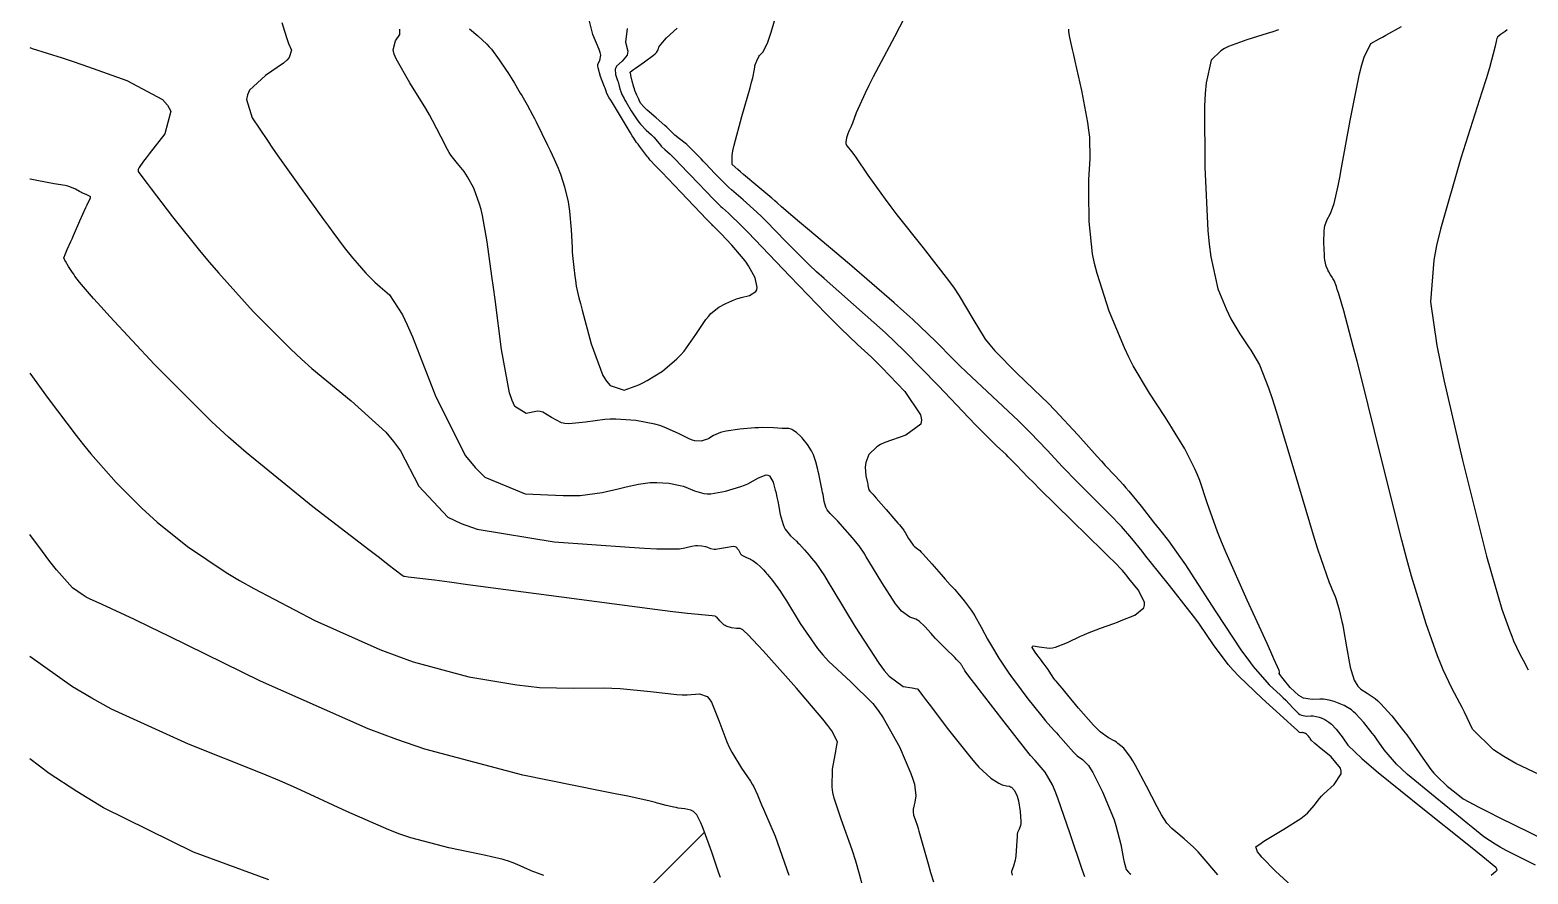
# Model space of a CAD drawing. Header units: metres. Extents: x 837475 to 838479, y 1189012 to 1191015.
# Drawn here: x 837476.5 to 837571.1, y 1190721.3 to 1190774.6 of the extents above; entities that cross this region are included whole.
import ezdxf

# ---------------------------------------------------------------- set-up
doc = ezdxf.new("R2010")
doc.units = ezdxf.units.M
doc.header["$LTSCALE"] = 0.3
for name, color, linetype in [('COTAS 10', 1, 'Continuous'), ('COTAS INT', 252, 'Continuous'), ('DRENAJE', 5, 'Continuous')]:
    doc.layers.add(name, color=color, linetype=linetype)

msp = doc.modelspace()

# ---------------------------------------------------------------- linework, layer by layer
at = {"layer": 'COTAS 10'}
for points, elevation in [([(837514.24, 1190774.673), (837514.13, 1190773.802), (837514.276, 1190773.245), (837514.264, 1190773.111), (837514.229, 1190772.986), (837513.913, 1190772.606), (837513.565, 1190772.282), (837513.51, 1190772.191), (837513.473, 1190772.1), (837513.487, 1190771.77), (837513.604, 1190771.456), (837513.631, 1190771.375), (837513.656, 1190771.296), (837513.728, 1190771.034), (837513.79, 1190770.805), (837513.808, 1190770.747), (837513.827, 1190770.691), (837513.898, 1190770.51), (837514.034, 1190770.25), (837514.093, 1190770.145), (837514.162, 1190770.026), (837514.487, 1190769.475), (837514.869, 1190768.896), (837514.973, 1190768.758), (837515.076, 1190768.631), (837515.443, 1190768.254), (837515.771, 1190767.953), (837515.85, 1190767.874), (837515.923, 1190767.797), (837516.143, 1190767.532), (837516.329, 1190767.301), (837516.381, 1190767.244), (837516.432, 1190767.191), (837516.621, 1190767.028), (837516.956, 1190766.723), (837517.1, 1190766.581), (837517.266, 1190766.414), (837518.052, 1190765.603), (837518.869, 1190764.748), (837519.054, 1190764.553), (837519.223, 1190764.376), (837519.686, 1190763.891), (837520.044, 1190763.532), (837520.147, 1190763.435), (837520.251, 1190763.339), (837520.639, 1190763.002), (837521.476, 1190762.192), (837521.863, 1190761.798), (837522.318, 1190761.33), (837524.518, 1190759.03), (837526.779, 1190756.677), (837527.271, 1190756.177), (837527.705, 1190755.743), (837528.788, 1190754.72), (837529.673, 1190753.904), (837529.981, 1190753.599), (837530.318, 1190753.26), (837531.763, 1190751.753), (837532.761, 1190750.275), (837532.816, 1190749.955), (837532.775, 1190749.673), (837531.825, 1190748.977), (837530.509, 1190748.52), (837530.236, 1190748.39), (837530.003, 1190748.257), (837529.493, 1190747.763), (837529.313, 1190747.25), (837529.288, 1190747.106), (837529.274, 1190746.961), (837529.314, 1190746.428), (837529.405, 1190745.977), (837529.424, 1190745.883), (837529.44, 1190745.803), (837529.475, 1190745.625), (837529.498, 1190745.545), (837529.506, 1190745.526), (837529.515, 1190745.508), (837529.557, 1190745.457), (837529.744, 1190745.251), (837529.845, 1190745.137), (837529.968, 1190744.998), (837530.588, 1190744.289), (837531.207, 1190743.577), (837531.329, 1190743.437), (837531.429, 1190743.322), (837531.612, 1190743.111), (837531.699, 1190742.981), (837531.738, 1190742.918), (837531.784, 1190742.842), (837532.008, 1190742.469), (837532.246, 1190742.102), (837532.301, 1190742.03), (837532.351, 1190741.971), (837532.494, 1190741.867), (837532.713, 1190741.7), (837532.812, 1190741.601), (837532.927, 1190741.48), (837533.479, 1190740.852), (837534.058, 1190740.179), (837534.19, 1190740.029), (837534.309, 1190739.895), (837534.639, 1190739.544), (837534.926, 1190739.236), (837535.02, 1190739.129), (837535.119, 1190739.013), (837535.527, 1190738.519), (837535.961, 1190737.927), (837536.077, 1190737.751), (837536.191, 1190737.568), (837536.585, 1190736.862), (837536.991, 1190736.109), (837537.112, 1190735.897), (837537.236, 1190735.684), (837537.715, 1190734.899), (837538.302, 1190734.024), (837538.494, 1190733.753), (837538.7, 1190733.469), (837539.548, 1190732.344), (837540.337, 1190731.338), (837540.504, 1190731.131), (837540.649, 1190730.955), (837540.988, 1190730.573), (837541.252, 1190730.301), (837541.348, 1190730.192), (837541.456, 1190730.07), (837541.93, 1190729.509), (837542.424, 1190728.959), (837542.543, 1190728.843), (837542.656, 1190728.742), (837543, 1190728.51), (837543.373, 1190728.117), (837543.504, 1190727.915), (837543.646, 1190727.672), (837544.257, 1190726.459), (837544.852, 1190725.052), (837544.983, 1190724.687), (837545.101, 1190724.333), (837545.405, 1190723.142), (837545.586, 1190722.216), (837545.626, 1190722.028), (837545.661, 1190721.87), (837545.75, 1190721.55), (837545.89, 1190721.386), (837545.957, 1190721.328), (837546.037, 1190721.263)], 1600), ([(837555.363, 1190774.585), (837555.012, 1190774.467), (837554.659, 1190774.351), (837553.364, 1190773.961), (837552.222, 1190773.536), (837551.967, 1190773.399), (837551.737, 1190773.254), (837551.126, 1190772.662), (837550.795, 1190771.235), (837550.742, 1190770.563), (837550.706, 1190769.772), (837550.716, 1190765.918), (837550.914, 1190761.92), (837550.996, 1190761.039), (837551.091, 1190760.254), (837551.532, 1190758.236), (837552.064, 1190756.957), (837552.215, 1190756.64), (837552.368, 1190756.338), (837552.937, 1190755.38), (837553.479, 1190754.562), (837553.615, 1190754.348), (837553.746, 1190754.14), (837554.169, 1190753.433), (837554.746, 1190751.976), (837554.973, 1190751.295), (837555.23, 1190750.494), (837556.404, 1190746.596), (837557.569, 1190742.687), (837557.82, 1190741.879), (837558.039, 1190741.189), (837558.576, 1190739.689), (837558.877, 1190738.983), (837558.948, 1190738.794), (837559.015, 1190738.609), (837559.214, 1190737.964), (837559.383, 1190737.225), (837559.432, 1190736.98), (837559.48, 1190736.718), (837559.661, 1190735.626), (837559.848, 1190734.57), (837559.901, 1190734.331), (837559.953, 1190734.114), (837560.147, 1190733.521), (837560.393, 1190733.124), (837560.479, 1190733.032), (837560.573, 1190732.946), (837560.975, 1190732.697), (837561.488, 1190732.354), (837561.651, 1190732.209), (837561.825, 1190732.043), (837562.528, 1190731.259), (837563.272, 1190730.317), (837563.471, 1190730.051), (837563.666, 1190729.781), (837564.345, 1190728.787), (837565.004, 1190727.871), (837565.188, 1190727.65), (837565.371, 1190727.444), (837566.036, 1190726.821), (837566.595, 1190726.375), (837566.712, 1190726.28), (837566.811, 1190726.199), (837567.034, 1190726.012), (837568.033, 1190725.483), (837568.622, 1190725.187), (837569.347, 1190724.826), (837573.096, 1190722.979)], 1610), ([(837476.514, 1190752.894), (837477.665, 1190751.305), (837479.435, 1190748.96), (837479.904, 1190748.371), (837480.364, 1190747.808), (837481.952, 1190745.997), (837483.573, 1190744.379), (837484.055, 1190743.939), (837484.551, 1190743.502), (837486.461, 1190741.952), (837488.914, 1190740.307), (837489.753, 1190739.81), (837490.66, 1190739.296), (837494.51, 1190737.289), (837498.617, 1190735.452), (837499.686, 1190735.044), (837500.725, 1190734.68), (837504.233, 1190733.731), (837507.265, 1190733.216), (837508.005, 1190733.126), (837508.701, 1190733.058), (837510.854, 1190733.003), (837512.737, 1190733.027), (837513.263, 1190733.009), (837513.79, 1190732.981), (837515.711, 1190732.791), (837517.361, 1190732.611), (837517.718, 1190732.59), (837518.032, 1190732.58), (837518.804, 1190732.649), (837519.29, 1190732.483), (837519.423, 1190732.325), (837519.555, 1190732.12), (837520.026, 1190730.975), (837520.529, 1190729.624), (837520.682, 1190729.288), (837520.84, 1190728.968), (837521.46, 1190727.95), (837522.015, 1190727.14), (837522.132, 1190726.951), (837522.234, 1190726.778), (837522.473, 1190726.28), (837522.725, 1190725.636), (837522.836, 1190725.371), (837522.964, 1190725.068), (837523.576, 1190723.661), (837524.443, 1190721.196)], 1590)]:
    msp.add_lwpolyline(points, dxfattribs=dict(at, elevation=elevation))
at = {"layer": 'COTAS INT'}
for points, elevation in [([(837556.169, 1190720.536), (837555.193, 1190721.458), (837554.326, 1190722.343), (837554.171, 1190722.522), (837554.053, 1190722.674), (837553.932, 1190722.982), (837554.277, 1190723.228), (837554.453, 1190723.34), (837554.663, 1190723.47), (837555.71, 1190724.095), (837556.778, 1190724.779), (837557.002, 1190724.946), (837557.194, 1190725.103), (837557.628, 1190725.587), (837557.962, 1190726.049), (837558.092, 1190726.191), (837558.237, 1190726.341), (837558.894, 1190726.934), (837559.327, 1190727.587), (837559.331, 1190727.774), (837559.285, 1190727.964), (837558.697, 1190728.673), (837557.948, 1190729.278), (837557.799, 1190729.402), (837557.675, 1190729.508), (837557.442, 1190729.733), (837557.373, 1190729.834), (837557.353, 1190729.861), (837557.333, 1190729.889), (837557.257, 1190729.984), (837557.182, 1190730.066), (837557.162, 1190730.084), (837557.143, 1190730.1), (837557.075, 1190730.142), (837557.015, 1190730.167), (837556.999, 1190730.173), (837556.985, 1190730.178), (837556.937, 1190730.192), (837556.887, 1190730.199), (837556.871, 1190730.199), (837556.853, 1190730.2), (837556.781, 1190730.196), (837556.7, 1190730.212), (837556.676, 1190730.224), (837556.652, 1190730.24), (837556.563, 1190730.326), (837556.165, 1190730.702), (837555.947, 1190730.901), (837555.683, 1190731.141), (837554.336, 1190732.347), (837552.86, 1190733.766), (837552.514, 1190734.139), (837552.194, 1190734.503), (837551.263, 1190735.748), (837550.379, 1190737.046), (837550.089, 1190737.444), (837549.78, 1190737.859), (837548.498, 1190739.494), (837547.274, 1190741.011), (837547.001, 1190741.351), (837546.756, 1190741.656), (837546.111, 1190742.468), (837545.46, 1190743.213), (837545.212, 1190743.476), (837544.936, 1190743.764), (837543.691, 1190745.008), (837542.367, 1190746.328), (837542.04, 1190746.664), (837541.73, 1190746.987), (837540.753, 1190748.047), (837539.698, 1190749.159), (837539.339, 1190749.515), (837538.951, 1190749.893), (837537.307, 1190751.431), (837535.639, 1190752.984), (837535.236, 1190753.371), (837534.858, 1190753.739), (837533.704, 1190754.913), (837532.269, 1190756.299), (837531.715, 1190756.8), (837531.092, 1190757.353), (837528.272, 1190759.776), (837525.628, 1190762.012), (837525.116, 1190762.446), (837524.7, 1190762.801), (837523.989, 1190763.416), (837523.703, 1190763.669), (837523.555, 1190763.795), (837523.377, 1190763.946), (837522.482, 1190764.692), (837521.571, 1190765.454), (837521.383, 1190765.615), (837521.222, 1190765.754), (837520.872, 1190766.076), (837520.862, 1190766.651), (837520.915, 1190766.951), (837520.994, 1190767.311), (837521.482, 1190769.12), (837521.999, 1190770.917), (837522.096, 1190771.271), (837522.172, 1190771.562), (837522.281, 1190772.091), (837522.287, 1190772.248), (837522.3, 1190772.304), (837522.316, 1190772.365), (837522.414, 1190772.63), (837522.552, 1190772.896), (837522.594, 1190772.957), (837522.638, 1190773.014), (837522.809, 1190773.174), (837523.087, 1190773.739), (837523.198, 1190774.05), (837523.323, 1190774.428), (837523.898, 1190776.351)], 1604), ([(837532.387, 1190776.616), (837531.112, 1190774.145), (837529.779, 1190771.619), (837529.499, 1190771.067), (837529.258, 1190770.579), (837528.708, 1190769.348), (837528.459, 1190768.682), (837528.408, 1190768.55), (837528.363, 1190768.44), (837528.265, 1190768.233), (837528.207, 1190768.125), (837528.188, 1190768.078), (837528.168, 1190768.024), (837528.086, 1190767.764), (837528.038, 1190767.497), (837528.04, 1190767.437), (837528.048, 1190767.384), (837528.133, 1190767.242), (837528.41, 1190766.899), (837528.54, 1190766.718), (837528.693, 1190766.501), (837529.438, 1190765.408), (837530.519, 1190763.892), (837530.883, 1190763.409), (837531.276, 1190762.897), (837532.933, 1190760.821), (837534.533, 1190758.761), (837534.89, 1190758.26), (837535.21, 1190757.789), (837536.057, 1190756.342), (837536.853, 1190755.053), (837537.142, 1190754.682), (837537.46, 1190754.305), (837538.854, 1190752.895), (837540.408, 1190751.416), (837540.826, 1190750.997), (837541.24, 1190750.572), (837542.691, 1190749.003), (837543.917, 1190747.634), (837544.188, 1190747.337), (837544.429, 1190747.075), (837545.054, 1190746.422), (837545.569, 1190745.869), (837545.74, 1190745.67), (837545.925, 1190745.451), (837546.697, 1190744.492), (837547.483, 1190743.495), (837547.676, 1190743.251), (837547.858, 1190743.022), (837548.428, 1190742.311), (837549.19, 1190741.248), (837549.493, 1190740.796), (837549.836, 1190740.276), (837551.41, 1190737.832), (837553.044, 1190735.367), (837553.425, 1190734.835), (837553.775, 1190734.368), (837554.783, 1190733.223), (837555.503, 1190732.56), (837555.672, 1190732.397), (837555.827, 1190732.242), (837556.277, 1190731.757), (837556.63, 1190731.418), (837556.724, 1190731.355), (837556.816, 1190731.306), (837557.138, 1190731.244), (837557.422, 1190731.258), (837557.491, 1190731.257), (837557.556, 1190731.254), (837557.753, 1190731.226), (837557.939, 1190731.171), (837557.997, 1190731.151), (837558.057, 1190731.128), (837558.296, 1190731.029), (837558.562, 1190730.864), (837558.639, 1190730.801), (837558.717, 1190730.73), (837559.014, 1190730.409), (837559.313, 1190730.031), (837559.392, 1190729.924), (837559.471, 1190729.816), (837559.743, 1190729.418), (837560.63, 1190728.556), (837561.096, 1190728.156), (837561.657, 1190727.686), (837564.48, 1190725.407), (837567.286, 1190723.176), (837567.836, 1190722.737), (837568.288, 1190722.375), (837569.103, 1190721.711), (837569.165, 1190721.533), (837569.142, 1190721.478), (837569.103, 1190721.419), (837568.814, 1190721.186)], 1606), ([(837492.42, 1190775.047), (837492.596, 1190774.497), (837492.758, 1190773.975), (837492.804, 1190773.843), (837492.851, 1190773.717), (837493.024, 1190773.306), (837492.882, 1190772.833), (837492.73, 1190772.668), (837492.529, 1190772.487), (837491.394, 1190771.711), (837490.38, 1190770.766), (837490.254, 1190770.48), (837490.197, 1190770.183), (837490.55, 1190769.021), (837491.508, 1190767.587), (837491.831, 1190767.118), (837492.179, 1190766.619), (837493.645, 1190764.558), (837495.054, 1190762.61), (837495.365, 1190762.182), (837495.643, 1190761.803), (837496.364, 1190760.834), (837496.877, 1190760.19), (837497.024, 1190760.015), (837497.172, 1190759.841), (837497.725, 1190759.224), (837498.3, 1190758.645), (837498.462, 1190758.494), (837498.625, 1190758.348), (837499.224, 1190757.857), (837500.041, 1190756.585), (837500.341, 1190755.948), (837500.674, 1190755.186), (837502.142, 1190751.403), (837504.027, 1190747.672), (837504.623, 1190746.942), (837505.251, 1190746.344), (837507.784, 1190745.28), (837510.2, 1190745.167), (837510.754, 1190745.169), (837511.258, 1190745.184), (837512.662, 1190745.357), (837513.671, 1190745.6), (837513.925, 1190745.66), (837514.169, 1190745.716), (837514.958, 1190745.89), (837515.688, 1190745.992), (837515.894, 1190746.003), (837516.102, 1190746.006), (837516.868, 1190745.952), (837517.589, 1190745.814), (837517.769, 1190745.764), (837517.94, 1190745.708), (837518.485, 1190745.464), (837519.084, 1190745.292), (837519.289, 1190745.282), (837519.511, 1190745.288), (837520.455, 1190745.448), (837521.414, 1190745.738), (837521.646, 1190745.827), (837521.863, 1190745.919), (837522.526, 1190746.283), (837523.014, 1190746.478), (837523.121, 1190746.464), (837523.215, 1190746.421), (837523.453, 1190746.02), (837523.586, 1190745.515), (837523.614, 1190745.406), (837523.638, 1190745.311), (837523.692, 1190745.078), (837523.742, 1190744.821), (837523.763, 1190744.71), (837523.786, 1190744.582), (837523.897, 1190743.978), (837524.078, 1190743.334), (837524.145, 1190743.182), (837524.22, 1190743.041), (837524.554, 1190742.625), (837524.922, 1190742.282), (837525.018, 1190742.187), (837525.111, 1190742.092), (837525.427, 1190741.748), (837525.72, 1190741.409), (837525.799, 1190741.317), (837525.877, 1190741.226), (837526.149, 1190740.903), (837526.691, 1190740.093), (837526.939, 1190739.695), (837527.229, 1190739.222), (837528.631, 1190736.883), (837530.119, 1190734.583), (837530.463, 1190734.134), (837530.778, 1190733.767), (837531.672, 1190733.117), (837532.239, 1190733.02), (837532.347, 1190733.001), (837532.434, 1190732.986), (837532.575, 1190732.959), (837532.579, 1190732.955), (837532.58, 1190732.953), (837532.59, 1190732.943), (837532.893, 1190732.544), (837533.082, 1190732.296), (837533.315, 1190731.987), (837534.535, 1190730.375), (837535.867, 1190728.688), (837536.171, 1190728.332), (837536.447, 1190728.025), (837537.211, 1190727.319), (837537.715, 1190727.009), (837537.827, 1190726.951), (837537.928, 1190726.906), (837538.196, 1190726.846), (837538.39, 1190726.812), (837538.444, 1190726.783), (837538.498, 1190726.747), (837538.697, 1190726.545), (837538.874, 1190726.186), (837538.914, 1190726.05), (837538.951, 1190725.899), (837539.053, 1190725.223), (837539.091, 1190724.578), (837539.088, 1190724.447), (837539.079, 1190724.337), (837538.996, 1190724.11), (837538.896, 1190723.894), (837538.875, 1190723.789), (837538.859, 1190723.666), (837538.826, 1190723.06), (837538.789, 1190722.416), (837538.769, 1190722.269), (837538.745, 1190722.135), (837538.627, 1190721.762), (837538.527, 1190721.502), (837538.514, 1190721.439), (837538.508, 1190721.381), (837538.543, 1190721.201)], 1596), ([(837504.282, 1190774.65), (837504.807, 1190774.196), (837505.365, 1190773.68), (837505.513, 1190773.521), (837505.657, 1190773.355), (837506.155, 1190772.699), (837506.593, 1190772.047), (837506.699, 1190771.883), (837506.8, 1190771.728), (837507.111, 1190771.227), (837507.399, 1190770.739), (837507.486, 1190770.591), (837507.574, 1190770.438), (837507.918, 1190769.839), (837508.281, 1190769.176), (837508.383, 1190768.982), (837508.484, 1190768.784), (837508.853, 1190768.033), (837509.198, 1190767.311), (837509.284, 1190767.132), (837509.367, 1190766.962), (837509.632, 1190766.421), (837509.877, 1190765.859), (837509.947, 1190765.675), (837510.017, 1190765.479), (837510.281, 1190764.67), (837510.508, 1190763.713), (837510.556, 1190763.424), (837510.598, 1190763.125), (837510.693, 1190761.956), (837510.751, 1190760.84), (837510.768, 1190760.573), (837510.786, 1190760.325), (837510.856, 1190759.582), (837510.925, 1190759.023), (837510.943, 1190758.891), (837510.96, 1190758.768), (837511.014, 1190758.405), (837511.189, 1190757.663), (837511.282, 1190757.302), (837511.395, 1190756.872), (837511.963, 1190754.755), (837512.703, 1190752.749), (837512.924, 1190752.388), (837513.152, 1190752.113), (837514.034, 1190751.822), (837514.969, 1190752.167), (837515.231, 1190752.291), (837515.494, 1190752.429), (837516.455, 1190753.03), (837517.368, 1190753.799), (837517.601, 1190754.043), (837517.826, 1190754.3), (837518.569, 1190755.338), (837519.209, 1190756.288), (837519.369, 1190756.489), (837519.522, 1190756.663), (837520.013, 1190757.068), (837520.418, 1190757.274), (837520.517, 1190757.323), (837520.609, 1190757.368), (837520.895, 1190757.5), (837521.207, 1190757.613), (837521.317, 1190757.646), (837521.437, 1190757.681), (837521.955, 1190757.811), (837522.364, 1190758.063), (837522.416, 1190758.174), (837522.441, 1190758.303), (837522.309, 1190758.919), (837521.899, 1190759.681), (837521.749, 1190759.902), (837521.583, 1190760.127), (837520.851, 1190760.978), (837520.169, 1190761.694), (837520.035, 1190761.835), (837519.923, 1190761.95), (837519.718, 1190762.157), (837519.668, 1190762.201), (837519.654, 1190762.213), (837519.594, 1190762.273), (837519.265, 1190762.617), (837517.631, 1190764.328), (837516.426, 1190765.587), (837516.194, 1190765.829), (837516.006, 1190766.025), (837515.694, 1190766.346), (837515.614, 1190766.442), (837515.573, 1190766.496), (837515.523, 1190766.562), (837515.275, 1190766.898), (837515.021, 1190767.239), (837514.969, 1190767.308), (837514.924, 1190767.365), (837514.826, 1190767.48), (837514.65, 1190767.742), (837514.556, 1190767.892), (837514.443, 1190768.075), (837513.872, 1190769.02), (837513.306, 1190769.965), (837513.196, 1190770.15), (837513.107, 1190770.301), (837512.953, 1190770.567), (837512.932, 1190770.619), (837512.927, 1190770.635), (837512.922, 1190770.652), (837512.904, 1190770.718), (837512.84, 1190770.902), (837512.806, 1190770.993), (837512.765, 1190771.101), (837512.556, 1190771.637), (837512.392, 1190772.188), (837512.378, 1190772.305), (837512.379, 1190772.408), (837512.498, 1190772.652), (837512.56, 1190772.991), (837512.525, 1190773.154), (837512.467, 1190773.346), (837512.07, 1190774.287), (837511.802, 1190775.385)], 1598), ([(837543.137, 1190721.084), (837542.964, 1190721.546), (837542.206, 1190723.802), (837541.443, 1190726.053), (837541.266, 1190726.512), (837541.103, 1190726.9), (837540.637, 1190727.707), (837539.993, 1190728.43), (837539.718, 1190728.764), (837539.401, 1190729.158), (837537.905, 1190731.065), (837536.471, 1190732.923), (837536.192, 1190733.286), (837535.964, 1190733.583), (837535.57, 1190734.107), (837535.513, 1190734.2), (837535.498, 1190734.226), (837535.484, 1190734.251), (837535.435, 1190734.34), (837535.388, 1190734.424), (837535.375, 1190734.446), (837535.361, 1190734.467), (837535.309, 1190734.537), (837535.129, 1190734.727), (837535.035, 1190734.824), (837534.92, 1190734.939), (837534.346, 1190735.515), (837533.717, 1190736.153), (837533.568, 1190736.309), (837533.431, 1190736.455), (837533.027, 1190736.906), (837532.681, 1190737.233), (837532.579, 1190737.301), (837532.476, 1190737.36), (837532.083, 1190737.492), (837531.565, 1190737.869), (837531.382, 1190738.082), (837531.182, 1190738.342), (837530.32, 1190739.676), (837529.507, 1190741.032), (837529.338, 1190741.306), (837529.195, 1190741.537), (837528.881, 1190742.007), (837528.653, 1190742.274), (837528.564, 1190742.377), (837528.464, 1190742.493), (837528.008, 1190743.018), (837527.539, 1190743.545), (837527.432, 1190743.662), (837527.333, 1190743.767), (837527.056, 1190744.041), (837526.868, 1190744.275), (837526.826, 1190744.354), (837526.788, 1190744.44), (837526.686, 1190744.801), (837526.605, 1190745.233), (837526.58, 1190745.362), (837526.554, 1190745.496), (837526.449, 1190746.017), (837526.335, 1190746.548), (837526.302, 1190746.69), (837526.27, 1190746.828), (837526.149, 1190747.306), (837525.995, 1190747.753), (837525.942, 1190747.872), (837525.883, 1190747.988), (837525.633, 1190748.39), (837525.353, 1190748.743), (837525.277, 1190748.827), (837525.201, 1190748.907), (837524.93, 1190749.149), (837524.692, 1190749.312), (837524.638, 1190749.343), (837524.588, 1190749.367), (837524.449, 1190749.399), (837524.235, 1190749.4), (837524.138, 1190749.405), (837524.025, 1190749.411), (837523.479, 1190749.447), (837522.757, 1190749.464), (837522.532, 1190749.457), (837522.297, 1190749.446), (837521.356, 1190749.364), (837520.485, 1190749.233), (837520.294, 1190749.191), (837520.123, 1190749.146), (837519.686, 1190748.96), (837519.386, 1190748.782), (837519.302, 1190748.741), (837519.218, 1190748.704), (837518.911, 1190748.601), (837518.503, 1190748.629), (837518.355, 1190748.675), (837518.192, 1190748.736), (837517.478, 1190749.094), (837516.571, 1190749.501), (837516.287, 1190749.593), (837515.988, 1190749.677), (837514.787, 1190749.907), (837513.512, 1190749.996), (837513.166, 1190749.991), (837512.823, 1190749.974), (837511.607, 1190749.804), (837510.55, 1190749.696), (837510.306, 1190749.718), (837510.084, 1190749.762), (837509.459, 1190750.107), (837508.915, 1190750.443), (837508.744, 1190750.481), (837508.565, 1190750.496), (837507.845, 1190750.35), (837507.134, 1190750.789), (837506.96, 1190751.171), (837506.797, 1190751.667), (837506.291, 1190754.401), (837505.886, 1190757.558), (837505.785, 1190758.32), (837505.689, 1190759.033), (837505.386, 1190761.205), (837505.092, 1190762.852), (837505.003, 1190763.234), (837504.91, 1190763.584), (837504.546, 1190764.582), (837504.153, 1190765.302), (837504.042, 1190765.478), (837503.93, 1190765.642), (837503.517, 1190766.15), (837503.104, 1190766.673), (837502.992, 1190766.847), (837502.881, 1190767.034), (837502.486, 1190767.816), (837501.945, 1190768.866), (837501.741, 1190769.223), (837501.514, 1190769.608), (837500.499, 1190771.234), (837499.65, 1190772.744), (837499.527, 1190773.056), (837499.453, 1190773.321), (837499.591, 1190773.896), (837499.87, 1190774.298), (837499.885, 1190774.455), (837499.874, 1190774.631)], 1598), ([(837551.539, 1190721.228), (837551.411, 1190721.369), (837551.281, 1190721.515), (837550.805, 1190722.085), (837550.298, 1190722.666), (837550.149, 1190722.819), (837549.996, 1190722.969), (837549.415, 1190723.483), (837548.879, 1190723.934), (837548.756, 1190724.045), (837548.644, 1190724.15), (837548.33, 1190724.475), (837547.983, 1190725.008), (837547.85, 1190725.244), (837547.701, 1190725.517), (837547.033, 1190726.82), (837546.342, 1190728.131), (837546.18, 1190728.41), (837546.031, 1190728.652), (837545.595, 1190729.22), (837545.233, 1190729.519), (837545.13, 1190729.59), (837545.026, 1190729.658), (837544.638, 1190729.861), (837544.108, 1190730.255), (837543.914, 1190730.443), (837543.698, 1190730.665), (837542.749, 1190731.749), (837541.874, 1190732.803), (837541.705, 1190733.006), (837541.568, 1190733.17), (837541.34, 1190733.44), (837541.305, 1190733.48), (837541.29, 1190733.498), (837541.272, 1190733.519), (837541.191, 1190733.623), (837541.075, 1190733.783), (837541.037, 1190733.841), (837540.995, 1190733.904), (837540.819, 1190734.177), (837540.58, 1190734.524), (837540.498, 1190734.634), (837540.41, 1190734.75), (837540.036, 1190735.218), (837539.818, 1190735.586), (837539.827, 1190735.64), (837539.867, 1190735.672), (837540.266, 1190735.613), (837540.902, 1190735.537), (837541.093, 1190735.558), (837541.289, 1190735.597), (837542.05, 1190735.894), (837542.857, 1190736.285), (837543.083, 1190736.384), (837543.309, 1190736.479), (837544.134, 1190736.791), (837544.972, 1190737.093), (837545.207, 1190737.182), (837545.444, 1190737.273), (837546.308, 1190737.624), (837546.871, 1190738.091), (837546.917, 1190738.256), (837546.916, 1190738.437), (837546.514, 1190739.216), (837545.929, 1190739.94), (837545.812, 1190740.085), (837545.714, 1190740.207), (837545.524, 1190740.444), (837544.995, 1190740.976), (837544.685, 1190741.283), (837544.302, 1190741.659), (837542.329, 1190743.594), (837540.306, 1190745.582), (837539.893, 1190745.991), (837539.544, 1190746.34), (837538.815, 1190747.09), (837538.434, 1190747.492), (837538.304, 1190747.621), (837538.164, 1190747.757), (837537.571, 1190748.312), (837536.605, 1190749.26), (837536.229, 1190749.644), (837535.808, 1190750.081), (837533.895, 1190752.096), (837531.724, 1190754.322), (837531.139, 1190754.891), (837530.56, 1190755.439), (837528.53, 1190757.248), (837526.667, 1190758.877), (837526.194, 1190759.312), (837525.739, 1190759.739), (837524.253, 1190761.223), (837523.01, 1190762.5), (837522.709, 1190762.797), (837522.426, 1190763.069), (837521.561, 1190763.847), (837520.834, 1190764.477), (837520.64, 1190764.657), (837520.448, 1190764.838), (837519.778, 1190765.509), (837519.181, 1190766.136), (837519.035, 1190766.289), (837518.898, 1190766.433), (837518.472, 1190766.878), (837518.105, 1190767.242), (837518.005, 1190767.334), (837517.905, 1190767.422), (837517.548, 1190767.71), (837517.251, 1190767.941), (837517.188, 1190767.993), (837517.134, 1190768.04), (837517.011, 1190768.166), (837516.824, 1190768.354), (837516.73, 1190768.44), (837516.618, 1190768.541), (837516.061, 1190769.028), (837515.503, 1190769.52), (837515.39, 1190769.625), (837515.295, 1190769.716), (837515.102, 1190769.931), (837515.017, 1190770.087), (837514.99, 1190770.141), (837514.961, 1190770.2), (837514.844, 1190770.453), (837514.721, 1190770.763), (837514.689, 1190770.859), (837514.658, 1190770.958), (837514.553, 1190771.351), (837514.471, 1190771.691), (837514.455, 1190771.757), (837514.442, 1190771.81), (837514.418, 1190771.904), (837514.554, 1190772.013), (837514.642, 1190772.077), (837514.752, 1190772.156), (837515.329, 1190772.56), (837515.898, 1190772.98), (837516.003, 1190773.068), (837516.085, 1190773.144), (837516.189, 1190773.317), (837516.244, 1190773.491), (837516.295, 1190773.568), (837516.36, 1190773.657), (837516.726, 1190774.081), (837517.396, 1190774.693)], 1602), ([(837571.601, 1190721.828), (837569.756, 1190722.761), (837569.374, 1190722.966), (837569.048, 1190723.149), (837568.333, 1190723.619), (837567.648, 1190724.197), (837567.34, 1190724.448), (837566.981, 1190724.738), (837565.258, 1190726.114), (837563.514, 1190727.565), (837563.142, 1190727.903), (837562.817, 1190728.213), (837562.044, 1190729.103), (837561.568, 1190729.799), (837561.431, 1190729.988), (837561.292, 1190730.174), (837560.771, 1190730.834), (837560.253, 1190731.394), (837560.116, 1190731.518), (837559.981, 1190731.629), (837559.517, 1190731.916), (837559.1, 1190732.089), (837558.995, 1190732.129), (837558.894, 1190732.164), (837558.569, 1190732.26), (837558.224, 1190732.309), (837558.111, 1190732.314), (837557.991, 1190732.315), (837557.495, 1190732.292), (837556.95, 1190732.381), (837556.798, 1190732.454), (837556.647, 1190732.548), (837556.099, 1190733.06), (837555.661, 1190733.588), (837555.579, 1190733.692), (837555.515, 1190733.778), (837555.423, 1190733.936), (837555.432, 1190733.988), (837555.432, 1190734.007), (837555.43, 1190734.029), (837555.41, 1190734.124), (837555.084, 1190734.87), (837554.888, 1190735.302), (837554.647, 1190735.831), (837553.396, 1190738.558), (837552.068, 1190741.548), (837551.778, 1190742.243), (837551.521, 1190742.881), (837550.877, 1190744.709), (837550.4, 1190746.116), (837550.249, 1190746.489), (837550.09, 1190746.854), (837549.447, 1190748.115), (837548.682, 1190749.394), (837548.445, 1190749.772), (837548.198, 1190750.159), (837547.217, 1190751.64), (837546.189, 1190753.373), (837545.911, 1190753.919), (837545.637, 1190754.493), (837544.676, 1190756.807), (837543.91, 1190759.2), (837543.759, 1190759.824), (837543.635, 1190760.432), (837543.411, 1190762.489), (837543.389, 1190764.282), (837543.393, 1190764.723), (837543.402, 1190765.139), (837543.47, 1190766.445), (837543.449, 1190767.804), (837543.402, 1190768.254), (837543.337, 1190768.737), (837542.953, 1190770.748), (837542.532, 1190772.614), (837542.443, 1190773.006), (837542.368, 1190773.343), (837542.196, 1190774.11), (837542.134, 1190774.469), (837542.126, 1190774.549), (837542.123, 1190774.622)], 1608), ([(837574.156, 1190726.451), (837570.372, 1190728.252), (837569.604, 1190728.693), (837568.957, 1190729.11), (837567.635, 1190730.408), (837567.11, 1190731.497), (837566.967, 1190731.782), (837566.825, 1190732.06), (837566.321, 1190733.004), (837565.768, 1190734.175), (837565.596, 1190734.595), (837565.415, 1190735.057), (837564.692, 1190737.075), (837563.783, 1190740.075), (837563.485, 1190741.157), (837563.167, 1190742.347), (837561.849, 1190747.552), (837560.607, 1190752.576), (837560.335, 1190753.652), (837560.096, 1190754.591), (837559.492, 1190756.846), (837559.158, 1190757.968), (837559.088, 1190758.193), (837559.027, 1190758.381), (837558.89, 1190758.75), (837558.81, 1190758.885), (837558.785, 1190758.925), (837558.759, 1190758.965), (837558.656, 1190759.121), (837558.548, 1190759.303), (837558.519, 1190759.361), (837558.49, 1190759.421), (837558.389, 1190759.664), (837558.305, 1190760.048), (837558.287, 1190760.198), (837558.271, 1190760.365), (837558.233, 1190761.126), (837558.252, 1190761.89), (837558.272, 1190762.06), (837558.299, 1190762.211), (837558.447, 1190762.608), (837558.63, 1190762.933), (837558.678, 1190763.04), (837558.725, 1190763.153), (837558.885, 1190763.623), (837559.134, 1190764.741), (837559.237, 1190765.264), (837559.355, 1190765.879), (837559.904, 1190768.868), (837560.496, 1190771.799), (837560.642, 1190772.376), (837560.779, 1190772.853), (837561.208, 1190773.727), (837561.733, 1190774.021), (837561.932, 1190774.131), (837562.153, 1190774.254), (837563.144, 1190774.798)], 1612), ([(837569.823, 1190774.59), (837569.691, 1190774.484), (837569.372, 1190774.272), (837569.204, 1190774.114), (837569.168, 1190774.043), (837569.136, 1190773.961), (837569.055, 1190773.564), (837568.691, 1190772.19), (837568.48, 1190771.491), (837568.222, 1190770.654), (837566.889, 1190766.48), (837565.595, 1190762.002), (837565.361, 1190760.974), (837565.181, 1190760.037), (837564.979, 1190757.416), (837565.377, 1190754.651), (837565.575, 1190753.623), (837565.812, 1190752.482), (837566.985, 1190747.416), (837568.233, 1190742.437), (837568.518, 1190741.352), (837568.775, 1190740.393), (837569.483, 1190737.991), (837569.98, 1190736.604), (837570.104, 1190736.287), (837570.223, 1190735.998), (837570.602, 1190735.194), (837570.949, 1190734.545), (837571.046, 1190734.354), (837571.145, 1190734.158)], 1614), ([(837476.514, 1190773.474), (837476.658, 1190773.408), (837478.549, 1190772.82), (837479.175, 1190772.612), (837479.846, 1190772.383), (837482.64, 1190771.389), (837484.883, 1190770.187), (837485.207, 1190769.826), (837485.402, 1190769.454), (837485.032, 1190768.01), (837484.045, 1190766.758), (837483.851, 1190766.506), (837483.692, 1190766.296), (837483.404, 1190765.882), (837483.357, 1190765.756), (837483.35, 1190765.727), (837483.346, 1190765.701), (837483.353, 1190765.629), (837483.698, 1190765.159), (837483.907, 1190764.882), (837484.166, 1190764.541), (837485.509, 1190762.78), (837487.305, 1190760.538), (837487.849, 1190759.895), (837488.413, 1190759.242), (837490.617, 1190756.8), (837492.987, 1190754.41), (837493.654, 1190753.79), (837494.327, 1190753.187), (837496.8, 1190751.159), (837498.981, 1190749.168), (837499.47, 1190748.588), (837499.91, 1190747.997), (837501.081, 1190745.758), (837502.906, 1190743.809), (837503.757, 1190743.399), (837504.757, 1190743.046), (837509.619, 1190742.241), (837514.386, 1190741.908), (837515.327, 1190741.852), (837516.103, 1190741.812), (837517.538, 1190741.798), (837517.876, 1190741.879), (837517.962, 1190741.899), (837518.043, 1190741.918), (837518.308, 1190741.976), (837518.553, 1190742.011), (837518.622, 1190742.014), (837518.692, 1190742.015), (837518.949, 1190741.997), (837519.191, 1190741.951), (837519.251, 1190741.934), (837519.309, 1190741.915), (837519.492, 1190741.833), (837519.738, 1190741.787), (837519.835, 1190741.791), (837519.945, 1190741.802), (837520.446, 1190741.902), (837520.928, 1190741.967), (837521.025, 1190741.956), (837521.107, 1190741.932), (837521.274, 1190741.74), (837521.384, 1190741.501), (837521.43, 1190741.448), (837521.483, 1190741.401), (837521.731, 1190741.276), (837522.017, 1190741.16), (837522.094, 1190741.118), (837522.169, 1190741.072), (837522.432, 1190740.871), (837522.651, 1190740.672), (837522.698, 1190740.627), (837522.741, 1190740.587), (837522.847, 1190740.477), (837522.977, 1190740.324), (837523.034, 1190740.256), (837523.101, 1190740.177), (837523.417, 1190739.799), (837523.914, 1190739.109), (837524.094, 1190738.834), (837524.292, 1190738.523), (837525.162, 1190737.092), (837526.253, 1190735.511), (837526.592, 1190735.105), (837526.945, 1190734.711), (837528.353, 1190733.403), (837529.744, 1190732.031), (837530.087, 1190731.597), (837530.413, 1190731.141), (837531.437, 1190729.298), (837532.148, 1190727.61), (837532.275, 1190727.251), (837532.373, 1190726.939), (837532.476, 1190726.202), (837532.394, 1190725.812), (837532.375, 1190725.718), (837532.357, 1190725.631), (837532.308, 1190725.367), (837532.303, 1190725.129), (837532.313, 1190725.059), (837532.328, 1190724.986), (837532.424, 1190724.706), (837532.57, 1190724.302), (837532.616, 1190724.15), (837532.665, 1190723.982), (837532.861, 1190723.232), (837533.24, 1190721.904), (837533.403, 1190721.371), (837533.592, 1190720.767)], 1594), ([(837529.848, 1190717.69), (837528.908, 1190721.271), (837528.676, 1190722.075), (837528.455, 1190722.798), (837527.76, 1190724.729), (837527.3, 1190726.065), (837527.228, 1190726.412), (837527.18, 1190726.748), (837527.207, 1190727.882), (837527.368, 1190728.798), (837527.403, 1190728.998), (837527.436, 1190729.174), (837527.522, 1190729.616), (837527.161, 1190730.312), (837526.912, 1190730.648), (837526.598, 1190731.046), (837524.923, 1190733.004), (837523.176, 1190734.963), (837522.816, 1190735.363), (837522.51, 1190735.7), (837521.854, 1190736.401), (837521.594, 1190736.638), (837521.539, 1190736.682), (837521.491, 1190736.718), (837521.375, 1190736.77), (837521.248, 1190736.774), (837521.193, 1190736.779), (837521.129, 1190736.786), (837520.826, 1190736.823), (837520.495, 1190736.919), (837520.413, 1190736.962), (837520.336, 1190737.013), (837520.096, 1190737.259), (837519.893, 1190737.485), (837519.84, 1190737.523), (837519.788, 1190737.552), (837519.612, 1190737.568), (837518.049, 1190737.719), (837517.123, 1190737.832), (837515.983, 1190737.975), (837510.087, 1190738.752), (837504.167, 1190739.542), (837503.012, 1190739.695), (837502.068, 1190739.819), (837500.41, 1190740.027), (837500.175, 1190740.054), (837500.129, 1190740.063), (837500.091, 1190740.072), (837500.021, 1190740.113), (837499.145, 1190740.807), (837498.599, 1190741.229), (837497.921, 1190741.75), (837494.376, 1190744.461), (837490.163, 1190747.883), (837489.064, 1190748.853), (837487.994, 1190749.832), (837484.376, 1190753.446), (837481.564, 1190756.48), (837481.003, 1190757.093), (837480.536, 1190757.607), (837479.635, 1190758.643), (837479.357, 1190759.036), (837479.283, 1190759.144), (837479.21, 1190759.253), (837478.954, 1190759.646), (837478.757, 1190759.968), (837478.72, 1190760.032), (837478.691, 1190760.085), (837478.65, 1190760.187), (837478.689, 1190760.284), (837478.71, 1190760.335), (837478.737, 1190760.396), (837478.869, 1190760.702), (837479.089, 1190761.207), (837479.171, 1190761.393), (837479.262, 1190761.6), (837479.666, 1190762.515), (837480.051, 1190763.372), (837480.13, 1190763.543), (837480.197, 1190763.684), (837480.338, 1190763.953), (837480.334, 1190764.037), (837480.31, 1190764.061), (837480.275, 1190764.087), (837480.063, 1190764.184), (837479.791, 1190764.298), (837479.717, 1190764.334), (837479.645, 1190764.372), (837479.391, 1190764.525), (837479.033, 1190764.676), (837478.896, 1190764.713), (837478.742, 1190764.747), (837478.048, 1190764.852), (837476.94, 1190765.061), (837476.525, 1190765.16), (837476.514, 1190765.163)], 1592), ([(837520.122, 1190721.053), (837520.028, 1190721.32), (837519.571, 1190722.643), (837519.094, 1190723.981), (837518.988, 1190724.258), (837518.892, 1190724.495), (837518.64, 1190725.01), (837518.413, 1190725.219), (837518.334, 1190725.262), (837518.248, 1190725.299), (837517.878, 1190725.381), (837517.446, 1190725.439), (837517.32, 1190725.462), (837517.191, 1190725.487), (837516.706, 1190725.6), (837516.244, 1190725.722), (837516.13, 1190725.753), (837516.022, 1190725.782), (837515.684, 1190725.876), (837514.272, 1190726.179), (837513.486, 1190726.34), (837512.53, 1190726.534), (837507.652, 1190727.515), (837501.463, 1190729.155), (837499.679, 1190729.766), (837497.866, 1190730.444), (837491.066, 1190733.457), (837485.275, 1190736.299), (837484.098, 1190736.869), (837483.107, 1190737.345), (837481.066, 1190738.282), (837480.272, 1190738.643), (837480.067, 1190738.755), (837479.869, 1190738.874), (837479.204, 1190739.348), (837478.194, 1190740.477), (837477.778, 1190741.008), (837477.302, 1190741.634), (837476.514, 1190742.721)], 1588), ([(837508.966, 1190721.173), (837508.58, 1190721.317), (837508.172, 1190721.477), (837508.053, 1190721.527), (837507.932, 1190721.578), (837507.476, 1190721.782), (837507.025, 1190721.977), (837506.908, 1190722.023), (837506.794, 1190722.066), (837506.409, 1190722.192), (837505.66, 1190722.366), (837505.317, 1190722.44), (837504.915, 1190722.524), (837502.972, 1190722.919), (837500.568, 1190723.556), (837499.875, 1190723.793), (837499.171, 1190724.056), (837496.53, 1190725.227), (837493.343, 1190726.694), (837492.295, 1190727.145), (837491.175, 1190727.615), (837486.53, 1190729.473), (837481.669, 1190731.682), (837480.413, 1190732.373), (837479.196, 1190733.098), (837476.514, 1190735.011)], 1586), ([(837491.607, 1190720.898), (837486.853, 1190722.659), (837481.163, 1190725.459), (837479.474, 1190726.488), (837477.734, 1190727.628), (837476.514, 1190728.545)], 1584)]:
    msp.add_lwpolyline(points, dxfattribs=dict(at, elevation=elevation))
at = {"layer": 'DRENAJE'}
msp.add_polyline3d([(837519.109, 1190723.908, 1588.083), (837518.109, 1190722.909, 1587.717), (837517.11, 1190721.909, 1587.268), (837516.11, 1190720.909, 1586.817), (837515.11, 1190719.91, 1586.38), (837514.111, 1190718.91, 1585.964), (837513.111, 1190717.91, 1585.367), (837512.111, 1190716.911, 1584.747), (837511.112, 1190715.911, 1584.183), (837510.112, 1190714.911, 1583.749), (837509.112, 1190713.912, 1583.246), (837508.113, 1190712.912, 1582.792), (837507.113, 1190712.912, 1582.463), (837506.113, 1190712.912, 1582.161), (837505.114, 1190712.912, 1581.872), (837504.114, 1190712.912, 1581.485), (837503.114, 1190711.912, 1580.879)], dxfattribs=at)

doc.saveas('drawing.dxf')
